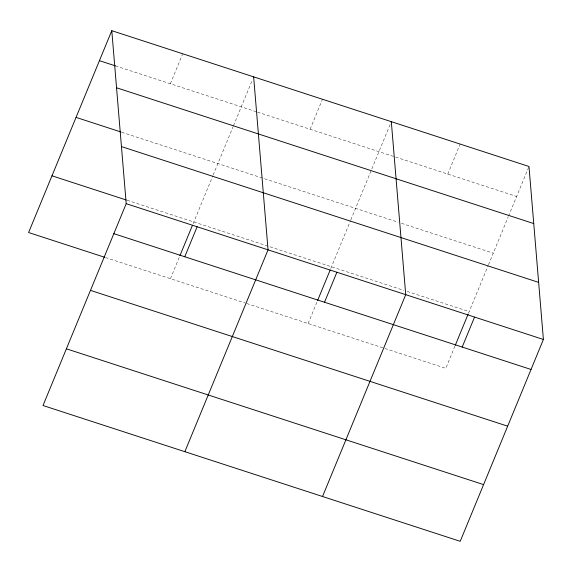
<?xml version="1.0" encoding="UTF-8"?>
<svg xmlns="http://www.w3.org/2000/svg" width="572" height="572" viewBox="0 0 572 572"><rect width="100%" height="100%" fill="white"/><g stroke="black" fill="none" stroke-linecap="round" stroke-linejoin="round"><path stroke-width="0.43" stroke-dasharray="2.86 2.15" d="M170.356 83.762L182.718 53.768M170.449 278.693L179.594 256.506M193.143 223.631L212.813 175.897M213.156 175.075L233.147 126.569M233.483 125.747L252.302 80.094M310.117 129.251L322.479 99.263M308.122 323.509L317.267 301.315M330.816 268.44L350.493 220.713M350.829 219.891L390.976 122.48M447.79 174.067L460.153 144.072M454.94 346.132L445.795 368.325L246.082 303.317M468.497 313.256L488.166 265.53M488.502 264.707L508.158 217.017M508.501 216.202L528.657 167.296M115.472 65.894L256.578 111.826M257.421 112.098L516.63 196.475M121.65 132.225L398.069 222.201M401.472 223.309L493.25 253.181M127.12 200.272L403.732 290.311M407.135 291.42L469.169 311.611M105.434 257.529L245.231 303.038"/><path stroke-width="0.86" d="M111.79 30.681L126.205 203.675L43.014 405.519L460.21 541.319L543.4 339.475L528.986 166.481L111.79 30.681L28.6 232.525L104.59 257.257M179.93 255.684L192.464 225.268M184.763 256.757L197.125 226.762M184.856 451.687L268.053 249.85L253.639 76.855M317.61 300.493L330.144 270.084M324.524 302.245L336.887 272.258M322.536 496.503L405.727 294.666L391.312 121.672M455.283 345.309L468.153 314.078M462.205 347.061L474.56 317.074M99.428 60.675L115.472 65.894M116.545 87.773L533.747 223.573M76.055 117.382L120.806 131.946M121.45 146.589L538.645 282.389M51.973 175.811L126.276 200M126.205 203.675L543.4 339.475M113.842 233.669L531.038 369.469M90.469 290.376L507.664 426.176M66.388 348.806L483.583 484.606"/></g></svg>
